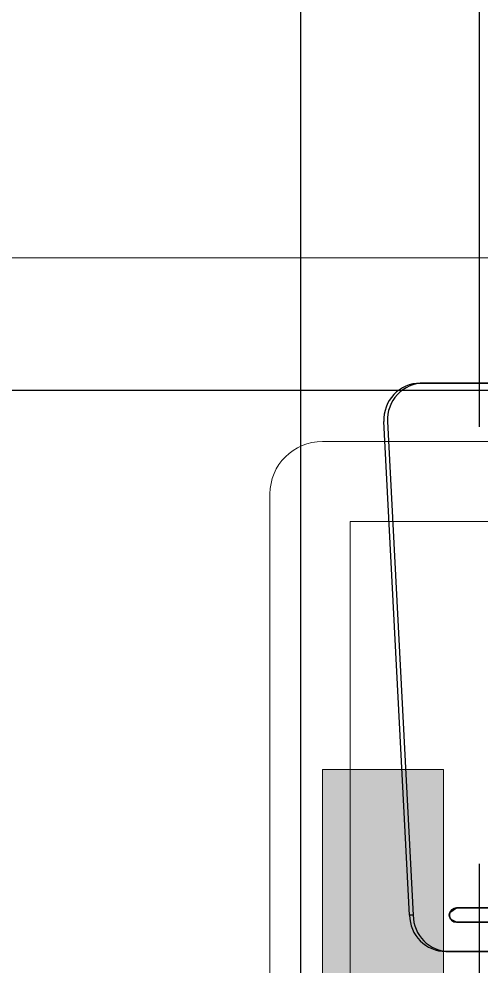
# Model space of a CAD drawing. Header units: millimetres. Extents: x -92759 to 184353, y -15225 to 86714.
# Drawn here: x 64985 to 65302, y 63930 to 64580 of the extents above; entities that cross this region are included whole.
import ezdxf

# ---------------------------------------------------------------- set-up
doc = ezdxf.new("R2010")
doc.units = ezdxf.units.MM
doc.linetypes.add('IDA - Grid Line', pattern=[2100, 1200, -300, 300, -300])
for name, color, linetype in [('0-1', 9, 'Continuous'), ('A-_FURT----_E', 9, 'Continuous'), ('A-PATT-CONC', 8, 'Continuous'), ('E-legend', 1, 'Continuous'), ('E-LIGHT----E', 1, 'Continuous'), ('M-_SANIFIXR_E', 9, 'Continuous'), ('M-ACMV_FCU', 5, 'Continuous')]:
    doc.layers.add(name, color=color, linetype=linetype)
doc.layers.add('HFI 9MM FPB', color=94, linetype='Continuous', lineweight=5)
doc.layers.add('M-ACMV_FCU-1', color=86, linetype='Continuous', lineweight=9)
doc.layers.add('S-_ANOTGRID_E-1', color=9, linetype='IDA - Grid Line', true_color=0x808080)

# ---------------------------------------------------------------- blocks, each defined once
blk = doc.blocks.new('SIGMUND-LR R_ 2020 - SIGMUND-LR R_ 2020-8583273-2ND STOREY Copy 1')
at = {"layer": '0-1'}
for p, q in [((25, 640.38), (363.69, 657.99)), ((363.69, 655.56), (25, 637.94)), ((25, 637.94), (25, 640.38)), ((390, 630.78), (390, 633.21)), ((390, 633.21), (390, 500.97)), ((390, 498.53), (390, 630.78)), ((0, 615.56), (0, 613.13)), ((0, 417.05), (0, 615.56)), ((0, 613.13), (0, 414.62)), ((20, 608.16), (20, 414.62)), ((20, 414.62), (20, 608.16)), ((30, 414.62), (30, 608.16)), ((30, 608.16), (30, 414.62))]:
    blk.add_line(p, q, dxfattribs=at)
at = {"layer": '0-1', "flags": 128}
blk.add_lwpolyline([(20, 608.16), (22.08, 612.23), (24.01, 613.06), (24.98, 613.16), (25.16, 613.16), (26.78, 612.83), (30, 608.16)], dxfattribs=at)
at = {"layer": '0-1'}
for centre, major_axis, start_param, end_param in [((365, 633.21), (25, 0), 0, 1.623156), ((365, 630.78), (25, 0), 0, 1.623156), ((25, 615.56), (-25, 0), 4.712389, 6.283185), ((25, 613.13), (-25, 0), 4.712389, 6.283185), ((25, 608.16), (-5, 0), 4.712389, 6.283185), ((25, 608.16), (-5, 0), 3.141593, 4.712389)]:
    blk.add_ellipse(centre, major_axis=major_axis, ratio=0.992546, start_param=start_param, end_param=end_param, dxfattribs=at)
blk = doc.blocks.new('1599_FURN_RHH_BLK8 _NEW__2ND STY_dwg-10261561-BLK8_RHH_2ND STOREY PLAN')
at = {"layer": 'A-_FURT----_E', "rotation": 90}
blk.add_blockref('SIGMUND-LR R_ 2020 - SIGMUND-LR R_ 2020-8583273-2ND STOREY Copy 1', (-24407.35, -15401.66), dxfattribs=at)
blk = doc.blocks.new('A$C3019c3af')
at = {"layer": 'S-_ANOTGRID_E-1'}
blk.add_line((-17400, -20341.41), (-17400, 52351.75), dxfattribs=at)
at = {"layer": 'M-_SANIFIXR_E'}
blk.add_blockref('1599_FURN_RHH_BLK8 _NEW__2ND STY_dwg-10261561-BLK8_RHH_2ND STOREY PLAN', (7599.78, 46600.1), dxfattribs=at)
blk = doc.blocks.new('RCP_B8L2')
at = {"layer": 'A-PATT-CONC'}
h = blk.add_hatch(dxfattribs=at)
h.set_pattern_fill('ANSI37', color=256, scale=189, angle=45)
h.set_pattern_definition([(90, (-385478.34, -151102.3), (-600.075, 0), []), (180, (-385478.34, -151102.3), (-6e-14, -600.075), [])])
h.paths.add_polyline_path([(-388477.99, -151102.3), (-385478.34, -151102.3), (-385478.34, -158302.3), (-388477.99, -158302.3)])
at = {"layer": 'HFI 9MM FPB'}
h = blk.add_hatch(dxfattribs=at)
h.set_pattern_fill('ANSI33', color=256, scale=50)
h.set_pattern_definition([(45, (-581589.02, -147239), (-224.5064, 224.5064), []), (45, (-581364.5, -147239), (-224.5064, 224.5064), [158.75, -79.375])])
h.paths.add_polyline_path([(-388477.99, -151102.3), (-385478.34, -151102.3), (-385478.34, -158302.3), (-388477.99, -158302.3)], flags=16)
h.paths.add_polyline_path([(-389418.07, -150277.3), (-387018.07, -150277.3), (-387018.07, -149827.3), (-384618.07, -149827.3), (-384618.07, -159127.3), (-387018.07, -159127.3), (-387018.07, -158677.3), (-387618.07, -158677.3), (-387618.07, -159127.3), (-389418.07, -159127.3)])
blk = doc.blocks.new('L20')
at = {"layer": 'E-LIGHT----E', "lineweight": 5}
blk.add_lwpolyline([(-300, -300), (300, -300), (300, 300), (-300, 300)], close=True, dxfattribs=at)
blk = doc.blocks.new('EL_B8_L2_R4')
at = {"layer": 'E-legend', "color": 0}
blk.add_blockref('L20', (-25260.57, -14625.6), dxfattribs=at)
blk = doc.blocks.new('A$Ca8a76259')
at = {"layer": 'M-ACMV_FCU', "lineweight": 0}
h = blk.add_hatch(color=256, dxfattribs=at)
h.dxf.hatch_style = 1
h.paths.add_polyline_path([(250, 356), (250, 439), (-250, 439), (-250, 356)])
h.paths.add_polyline_path([(356, -250), (439, -250), (439, 250), (356, 250)])
h.paths.add_polyline_path([(-356, 250), (-439, 250), (-439, -250), (-356, -250)])
h.paths.add_polyline_path([(-250, -356), (-250, -439), (250, -439), (250, -356)])
for p, q in [((439, 475), (-439, 475)), ((-475, 439), (-475, -439))]:
    blk.add_line(p, q, dxfattribs=at)
for points in [[(420, 420), (420, -420), (-420, -420), (-420, 420)], [(-356, 250), (-356, -250), (-439, -250), (-439, 250)]]:
    blk.add_lwpolyline(points, close=True, dxfattribs=at)
blk.add_arc((-439, 439), 36, 90, 180, dxfattribs=at)
blk = doc.blocks.new('FCU -1')
at = {"layer": 'M-ACMV_FCU', "lineweight": 5, "rotation": 270}
blk.add_blockref('A$Ca8a76259', (378508.35, -50607.13), dxfattribs=at)
blk = doc.blocks.new('ACMV_B8_L2')
at = {"layer": 'M-ACMV_FCU-1', "rotation": 90}
blk.add_blockref('FCU -1', (75688.74, -420409.59), dxfattribs=at)

msp = doc.modelspace()

# ---------------------------------------------------------------- block references
at = {"layer": '0-1'}
msp.add_blockref('A$C3019c3af', (82701.06, 32741.24), dxfattribs=at)
at = {"layer": 'A-PATT-CONC'}
msp.add_blockref('RCP_B8L2', (452619.12, 220318.54), dxfattribs=at)
at = {"layer": 'E-legend', "color": 7}
msp.add_blockref('EL_B8_L2_R4', (90301.06, 79341.24), dxfattribs=at)
at = {"layer": 'M-ACMV_FCU-1'}
msp.add_blockref('ACMV_B8_L2', (-60663.56, 105715.91), dxfattribs=at)

doc.saveas('drawing.dxf')
